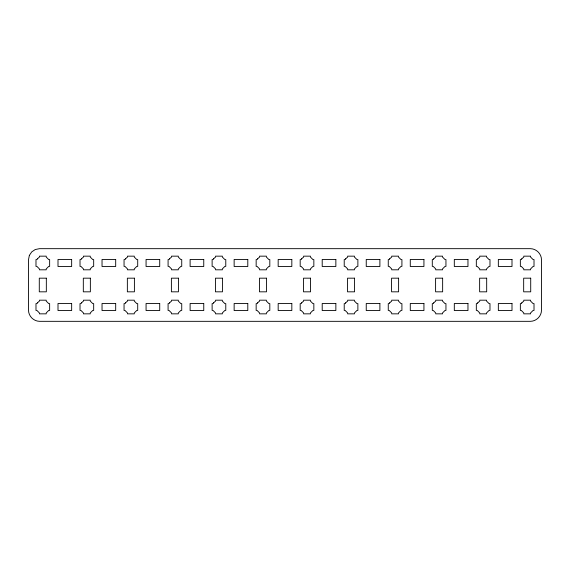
<?xml version="1.0" encoding="UTF-8"?>
<svg xmlns="http://www.w3.org/2000/svg" width="570" height="570" viewBox="0 0 570 570"><rect width="100%" height="100%" fill="white"/><g stroke="black" fill="none" stroke-linecap="round" stroke-linejoin="round"><path stroke-width="0.85" d="M29.362 255.396L28.5 259.678L28.5 310.322C28.614 316.236 33.587 321.209 39.508 321.33L530.492 321.33C536.413 321.209 541.386 316.236 541.5 310.322L541.5 259.678C541.386 253.764 536.413 248.791 530.492 248.67L39.508 248.67L35.226 249.539L31.728 251.897L29.362 255.396M37.399 258.83L36.9 259.571L35.988 259.571L35.988 266.397L36.9 266.397L39.401 268.897L39.401 269.81L46.227 269.81L46.227 268.897L48.721 266.397L49.64 266.397L49.64 259.571L48.721 259.571L46.227 257.07L46.227 256.158L39.401 256.158L39.401 257.07L37.399 258.83M37.399 302.862L36.9 303.603L35.988 303.603L35.988 310.429L36.9 310.429L39.401 312.93L39.401 313.842L46.227 313.842L46.227 312.93L48.721 310.429L49.64 310.429L49.64 303.603L48.721 303.603L46.227 301.103L46.227 300.19L39.401 300.19L39.401 301.103L37.399 302.862M81.432 258.83L80.933 259.571L80.021 259.571L80.021 266.397L80.933 266.397L83.434 268.897L83.434 269.81L90.26 269.81L90.26 268.897L92.76 266.397L93.672 266.397L93.672 259.571L92.76 259.571L90.26 257.07L90.26 256.158L83.434 256.158L83.434 257.07L81.432 258.83M81.432 302.862L80.933 303.603L80.021 303.603L80.021 310.429L80.933 310.429L83.434 312.93L83.434 313.842L90.26 313.842L90.26 312.93L92.76 310.429L93.672 310.429L93.672 303.603L92.76 303.603L90.26 301.103L90.26 300.19L83.434 300.19L83.434 301.103L81.432 302.862M125.464 258.83L124.965 259.571L124.053 259.571L124.053 266.397L124.965 266.397L127.466 268.897L127.466 269.81L134.292 269.81L134.292 268.897L136.793 266.397L137.705 266.397L137.705 259.571L136.793 259.571L134.292 257.07L134.292 256.158L127.466 256.158L127.466 257.07L125.464 258.83M125.464 302.862L124.965 303.603L124.053 303.603L124.053 310.429L124.965 310.429L127.466 312.93L127.466 313.842L134.292 313.842L134.292 312.93L136.793 310.429L137.705 310.429L137.705 303.603L136.793 303.603L134.292 301.103L134.292 300.19L127.466 300.19L127.466 301.103L125.464 302.862M169.497 258.83L169.005 259.571L168.086 259.571L168.086 266.397L169.005 266.397L171.499 268.897L171.499 269.81L178.325 269.81L178.325 268.897L180.825 266.397L181.737 266.397L181.737 259.571L180.825 259.571L178.325 257.07L178.325 256.158L171.499 256.158L171.499 257.07L169.497 258.83M169.497 302.862L169.005 303.603L168.086 303.603L168.086 310.429L169.005 310.429L171.499 312.93L171.499 313.842L178.325 313.842L178.325 312.93L180.825 310.429L181.737 310.429L181.737 303.603L180.825 303.603L178.325 301.103L178.325 300.19L171.499 300.19L171.499 301.103L169.497 302.862M213.536 258.83L213.037 259.571L212.126 259.571L212.126 266.397L213.037 266.397L215.538 268.897L215.538 269.81L222.364 269.81L222.364 268.897L224.858 266.397L225.777 266.397L225.777 259.571L224.858 259.571L222.364 257.07L222.364 256.158L215.538 256.158L215.538 257.07L213.536 258.83M213.536 302.862L213.037 303.603L212.126 303.603L212.126 310.429L213.037 310.429L215.538 312.93L215.538 313.842L222.364 313.842L222.364 312.93L224.858 310.429L225.777 310.429L225.777 303.603L224.858 303.603L222.364 301.103L222.364 300.19L215.538 300.19L215.538 301.103L213.536 302.862M257.569 258.83L257.07 259.571L256.158 259.571L256.158 266.397L257.07 266.397L259.571 268.897L259.571 269.81L266.397 269.81L266.397 268.897L268.897 266.397L269.81 266.397L269.81 259.571L268.897 259.571L266.397 257.07L266.397 256.158L259.571 256.158L259.571 257.07L257.569 258.83M257.569 302.862L257.07 303.603L256.158 303.603L256.158 310.429L257.07 310.429L259.571 312.93L259.571 313.842L266.397 313.842L266.397 312.93L268.897 310.429L269.81 310.429L269.81 303.603L268.897 303.603L266.397 301.103L266.397 300.19L259.571 300.19L259.571 301.103L257.569 302.862M301.601 258.83L301.103 259.571L300.19 259.571L300.19 266.397L301.103 266.397L303.603 268.897L303.603 269.81L310.429 269.81L310.429 268.897L312.93 266.397L313.842 266.397L313.842 259.571L312.93 259.571L310.429 257.07L310.429 256.158L303.603 256.158L303.603 257.07L301.601 258.83M301.601 302.862L301.103 303.603L300.19 303.603L300.19 310.429L301.103 310.429L303.603 312.93L303.603 313.842L310.429 313.842L310.429 312.93L312.93 310.429L313.842 310.429L313.842 303.603L312.93 303.603L310.429 301.103L310.429 300.19L303.603 300.19L303.603 301.103L301.601 302.862M345.641 258.83L345.142 259.571L344.223 259.571L344.223 266.397L345.142 266.397L347.636 268.897L347.636 269.81L354.462 269.81L354.462 268.897L356.963 266.397L357.875 266.397L357.875 259.571L356.963 259.571L354.462 257.07L354.462 256.158L347.636 256.158L347.636 257.07L345.641 258.83M345.641 302.862L345.142 303.603L344.223 303.603L344.223 310.429L345.142 310.429L347.636 312.93L347.636 313.842L354.462 313.842L354.462 312.93L356.963 310.429L357.875 310.429L357.875 303.603L356.963 303.603L354.462 301.103L354.462 300.19L347.636 300.19L347.636 301.103L345.641 302.862M389.673 258.83L389.175 259.571L388.263 259.571L388.263 266.397L389.175 266.397L391.676 268.897L391.676 269.81L398.501 269.81L398.501 268.897L400.995 266.397L401.914 266.397L401.914 259.571L400.995 259.571L398.501 257.07L398.501 256.158L391.676 256.158L391.676 257.07L389.673 258.83M389.673 302.862L389.175 303.603L388.263 303.603L388.263 310.429L389.175 310.429L391.676 312.93L391.676 313.842L398.501 313.842L398.501 312.93L400.995 310.429L401.914 310.429L401.914 303.603L400.995 303.603L398.501 301.103L398.501 300.19L391.676 300.19L391.676 301.103L389.673 302.862M433.706 258.83L433.207 259.571L432.295 259.571L432.295 266.397L433.207 266.397L435.708 268.897L435.708 269.81L442.534 269.81L442.534 268.897L445.035 266.397L445.947 266.397L445.947 259.571L445.035 259.571L442.534 257.07L442.534 256.158L435.708 256.158L435.708 257.07L433.706 258.83M433.706 302.862L433.207 303.603L432.295 303.603L432.295 310.429L433.207 310.429L435.708 312.93L435.708 313.842L442.534 313.842L442.534 312.93L445.035 310.429L445.947 310.429L445.947 303.603L445.035 303.603L442.534 301.103L442.534 300.19L435.708 300.19L435.708 301.103L433.706 302.862M477.738 258.83L477.24 259.571L476.328 259.571L476.328 266.397L477.24 266.397L479.741 268.897L479.741 269.81L486.566 269.81L486.566 268.897L489.067 266.397L489.979 266.397L489.979 259.571L489.067 259.571L486.566 257.07L486.566 256.158L479.741 256.158L479.741 257.07L477.738 258.83M477.738 302.862L477.24 303.603L476.328 303.603L476.328 310.429L477.24 310.429L479.741 312.93L479.741 313.842L486.566 313.842L486.566 312.93L489.067 310.429L489.979 310.429L489.979 303.603L489.067 303.603L486.566 301.103L486.566 300.19L479.741 300.19L479.741 301.103L477.738 302.862M521.778 258.83L521.279 259.571L520.36 259.571L520.36 266.397L521.279 266.397L523.773 268.897L523.773 269.81L530.599 269.81L530.599 268.897L533.1 266.397L534.012 266.397L534.012 259.571L533.1 259.571L530.599 257.07L530.599 256.158L523.773 256.158L523.773 257.07L521.778 258.83M521.778 302.862L521.279 303.603L520.36 303.603L520.36 310.429L521.279 310.429L523.773 312.93L523.773 313.842L530.599 313.842L530.599 312.93L533.1 310.429L534.012 310.429L534.012 303.603L533.1 303.603L530.599 301.103L530.599 300.19L523.773 300.19L523.773 301.103L521.778 302.862M71.656 259.457L58.005 259.457L58.005 266.504L71.656 266.504L71.656 259.457M115.689 259.457L102.037 259.457L102.037 266.504L115.689 266.504L115.689 259.457M159.721 259.457L146.07 259.457L146.07 266.504L159.721 266.504L159.721 259.457M203.754 259.457L190.109 259.457L190.109 266.504L203.754 266.504L203.754 259.457M247.793 259.457L234.142 259.457L234.142 266.504L247.793 266.504L247.793 259.457M291.826 259.457L278.174 259.457L278.174 266.504L291.826 266.504L291.826 259.457M335.858 259.457L322.207 259.457L322.207 266.504L335.858 266.504L335.858 259.457M379.891 259.457L366.246 259.457L366.246 266.504L379.891 266.504L379.891 259.457M423.93 259.457L410.279 259.457L410.279 266.504L423.93 266.504L423.93 259.457M467.963 259.457L454.311 259.457L454.311 266.504L467.963 266.504L467.963 259.457M511.995 259.457L498.344 259.457L498.344 266.504L511.995 266.504L511.995 259.457M46.334 278.174L39.287 278.174L39.287 291.826L46.334 291.826L46.334 278.174M90.366 278.174L83.32 278.174L83.32 291.826L90.366 291.826L90.366 278.174M134.406 278.174L127.359 278.174L127.359 291.826L134.406 291.826L134.406 278.174M178.439 278.174L171.392 278.174L171.392 291.826L178.439 291.826L178.439 278.174M222.471 278.174L215.424 278.174L215.424 291.826L222.471 291.826L222.471 278.174M266.504 278.174L259.457 278.174L259.457 291.826L266.504 291.826L266.504 278.174M310.543 278.174L303.496 278.174L303.496 291.826L310.543 291.826L310.543 278.174M354.576 278.174L347.529 278.174L347.529 291.826L354.576 291.826L354.576 278.174M398.608 278.174L391.561 278.174L391.561 291.826L398.608 291.826L398.608 278.174M442.641 278.174L435.594 278.174L435.594 291.826L442.641 291.826L442.641 278.174M486.68 278.174L479.634 278.174L479.634 291.826L486.68 291.826L486.68 278.174M530.713 278.174L523.666 278.174L523.666 291.826L530.713 291.826L530.713 278.174M71.656 303.496L58.005 303.496L58.005 310.543L71.656 310.543L71.656 303.496M115.689 303.496L102.037 303.496L102.037 310.543L115.689 310.543L115.689 303.496M159.721 303.496L146.07 303.496L146.07 310.543L159.721 310.543L159.721 303.496M203.754 303.496L190.109 303.496L190.109 310.543L203.754 310.543L203.754 303.496M247.793 303.496L234.142 303.496L234.142 310.543L247.793 310.543L247.793 303.496M291.826 303.496L278.174 303.496L278.174 310.543L291.826 310.543L291.826 303.496M335.858 303.496L322.207 303.496L322.207 310.543L335.858 310.543L335.858 303.496M379.891 303.496L366.246 303.496L366.246 310.543L379.891 310.543L379.891 303.496M423.93 303.496L410.279 303.496L410.279 310.543L423.93 310.543L423.93 303.496M467.963 303.496L454.311 303.496L454.311 310.543L467.963 310.543L467.963 303.496M511.995 303.496L498.344 303.496L498.344 310.543L511.995 310.543L511.995 303.496"/></g></svg>
